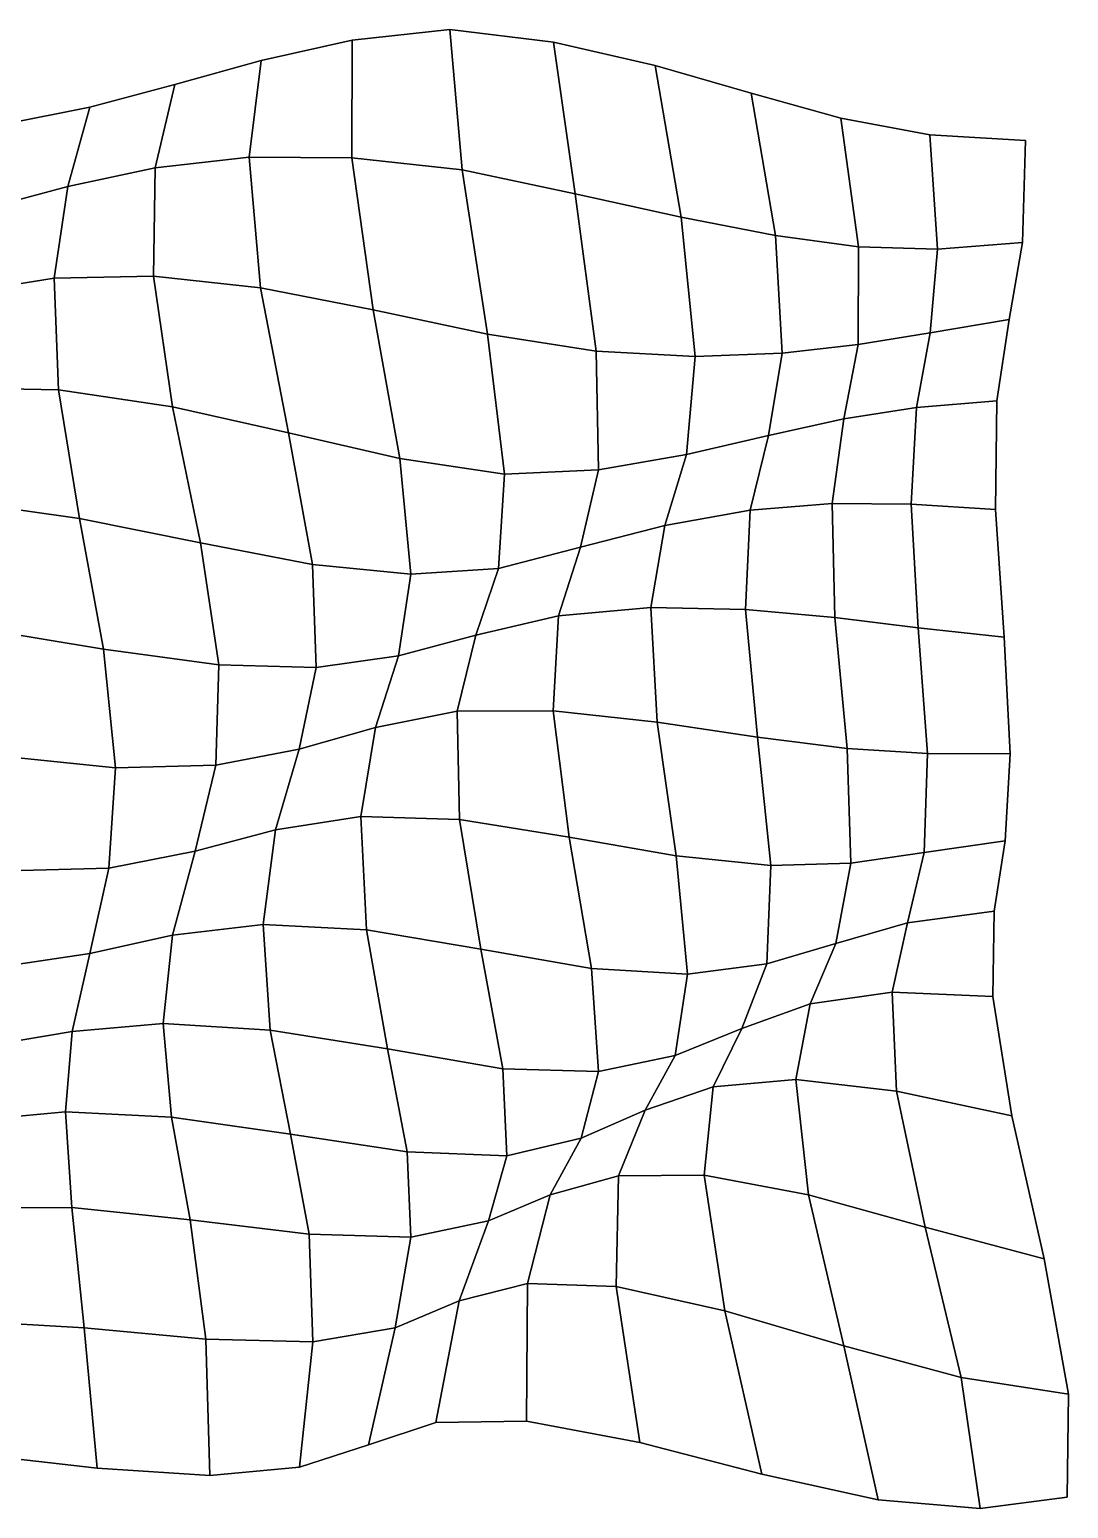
# Model space of a CAD drawing. Extents: x -160 to 228, y -138 to 136.
# Drawn here: x 36 to 227.9, y -137.7 to 135.6 of the extents above; entities that cross this region are included whole.
import ezdxf

# ---------------------------------------------------------------- set-up
doc = ezdxf.new("R2010")
doc.units = 0

msp = doc.modelspace()

# ---------------------------------------------------------------- linework, layer by layer
for points in [[(95.543091, 111.88176, -4.169554), (115.935776, 109.65097, -6.104783), (113.622925, 135.589432, -2.221663), (95.617699, 133.644623, -2.004182)], [(95.543091, 111.88176, -4.169554), (95.617699, 133.644623, -2.004182), (113.622925, 135.589432, -2.221663), (115.935776, 109.65097, -6.104783)], [(115.935776, 109.65097, -6.104783), (136.790009, 105.207916, -6.790522), (132.784027, 133.243713, -1.58805), (113.622925, 135.589432, -2.221663)], [(115.935776, 109.65097, -6.104783), (113.622925, 135.589432, -2.221663), (132.784027, 133.243713, -1.58805), (136.790009, 105.207916, -6.790522)], [(76.601311, 112.025383, -2.559703), (95.543091, 111.88176, -4.169554), (95.617699, 133.644623, -2.004182), (78.808174, 129.900772, -1.718552)], [(76.601311, 112.025383, -2.559703), (78.808174, 129.900772, -1.718552), (95.617699, 133.644623, -2.004182), (95.543091, 111.88176, -4.169554)], [(136.790009, 105.207916, -6.790522), (156.381729, 100.920021, -5.774775), (151.612534, 128.928909, 0.205599), (132.784027, 133.243713, -1.58805)], [(136.790009, 105.207916, -6.790522), (132.784027, 133.243713, -1.58805), (151.612534, 128.928909, 0.205599), (156.381729, 100.920021, -5.774775)], [(59.207623, 110.062317, -1.72398), (76.601311, 112.025383, -2.559703), (78.808174, 129.900772, -1.718552), (62.830765, 125.409233, -1.771339)], [(59.207623, 110.062317, -1.72398), (62.830765, 125.409233, -1.771339), (78.808174, 129.900772, -1.718552), (76.601311, 112.025383, -2.559703)], [(156.381729, 100.920021, -5.774775), (173.827698, 97.508919, -2.900339), (169.297852, 123.826622, 2.935736), (151.612534, 128.928909, 0.205599)], [(156.381729, 100.920021, -5.774775), (151.612534, 128.928909, 0.205599), (169.297852, 123.826622, 2.935736), (173.827698, 97.508919, -2.900339)], [(43.090939, 106.566193, -1.68737), (59.207623, 110.062317, -1.72398), (62.830765, 125.409233, -1.771339), (47.136131, 121.228241, -2.174686)], [(43.090939, 106.566193, -1.68737), (47.136131, 121.228241, -2.174686), (62.830765, 125.409233, -1.771339), (59.207623, 110.062317, -1.72398)], [(173.827698, 97.508919, -2.900339), (189.172516, 95.439148, 1.07975), (185.874863, 119.206985, 5.655992), (169.297852, 123.826622, 2.935736)], [(173.827698, 97.508919, -2.900339), (169.297852, 123.826622, 2.935736), (185.874863, 119.206985, 5.655992), (189.172516, 95.439148, 1.07975)], [(27.865374, 102.545837, -2.126087), (43.090939, 106.566193, -1.68737), (47.136131, 121.228241, -2.174686), (31.361658, 118.133972, -2.64333)], [(27.865374, 102.545837, -2.126087), (31.361658, 118.133972, -2.64333), (47.136131, 121.228241, -2.174686), (43.090939, 106.566193, -1.68737)], [(189.172516, 95.439148, 1.07975), (203.718826, 95.022736, 4.593448), (202.347443, 116.155113, 7.049451), (185.874863, 119.206985, 5.655992)], [(189.172516, 95.439148, 1.07975), (185.874863, 119.206985, 5.655992), (202.347443, 116.155113, 7.049451), (203.718826, 95.022736, 4.593448)], [(203.718826, 95.022736, 4.593448), (219.435303, 96.239594, 6.059694), (219.981888, 115.100204, 6.212882), (202.347443, 116.155113, 7.049451)], [(203.718826, 95.022736, 4.593448), (202.347443, 116.155113, 7.049451), (219.981888, 115.100204, 6.212882), (219.435303, 96.239594, 6.059694)], [(40.527363, 89.677376, -1.463424), (58.870773, 90.025215, -2.05397), (59.207623, 110.062317, -1.72398), (43.090939, 106.566193, -1.68737)], [(40.527363, 89.677376, -1.463424), (43.090939, 106.566193, -1.68737), (59.207623, 110.062317, -1.72398), (58.870773, 90.025215, -2.05397)], [(58.870773, 90.025215, -2.05397), (78.69651, 87.837776, -3.617323), (76.601311, 112.025383, -2.559703), (59.207623, 110.062317, -1.72398)], [(58.870773, 90.025215, -2.05397), (59.207623, 110.062317, -1.72398), (76.601311, 112.025383, -2.559703), (78.69651, 87.837776, -3.617323)], [(78.69651, 87.837776, -3.617323), (99.485741, 83.816078, -6.108894), (95.543091, 111.88176, -4.169554), (76.601311, 112.025383, -2.559703)], [(78.69651, 87.837776, -3.617323), (76.601311, 112.025383, -2.559703), (95.543091, 111.88176, -4.169554), (99.485741, 83.816078, -6.108894)], [(99.485741, 83.816078, -6.108894), (120.634377, 79.276024, -9.168508), (115.935776, 109.65097, -6.104783), (95.543091, 111.88176, -4.169554)], [(99.485741, 83.816078, -6.108894), (95.543091, 111.88176, -4.169554), (115.935776, 109.65097, -6.104783), (120.634377, 79.276024, -9.168508)], [(120.634377, 79.276024, -9.168508), (140.668869, 76.181229, -10.826793), (136.790009, 105.207916, -6.790522), (115.935776, 109.65097, -6.104783)], [(120.634377, 79.276024, -9.168508), (115.935776, 109.65097, -6.104783), (136.790009, 105.207916, -6.790522), (140.668869, 76.181229, -10.826793)], [(24.012678, 87.022522, -1.596036), (40.527363, 89.677376, -1.463424), (43.090939, 106.566193, -1.68737), (27.865374, 102.545837, -2.126087)], [(24.012678, 87.022522, -1.596036), (27.865374, 102.545837, -2.126087), (43.090939, 106.566193, -1.68737), (40.527363, 89.677376, -1.463424)], [(140.668869, 76.181229, -10.826793), (158.94989, 75.178108, -10.665737), (156.381729, 100.920021, -5.774775), (136.790009, 105.207916, -6.790522)], [(140.668869, 76.181229, -10.826793), (136.790009, 105.207916, -6.790522), (156.381729, 100.920021, -5.774775), (158.94989, 75.178108, -10.665737)], [(158.94989, 75.178108, -10.665737), (175.052567, 75.804909, -8.174607), (173.827698, 97.508919, -2.900339), (156.381729, 100.920021, -5.774775)], [(158.94989, 75.178108, -10.665737), (156.381729, 100.920021, -5.774775), (173.827698, 97.508919, -2.900339), (175.052567, 75.804909, -8.174607)], [(175.052567, 75.804909, -8.174607), (189.09906, 77.419243, -3.751105), (189.172516, 95.439148, 1.07975), (173.827698, 97.508919, -2.900339)], [(175.052567, 75.804909, -8.174607), (173.827698, 97.508919, -2.900339), (189.172516, 95.439148, 1.07975), (189.09906, 77.419243, -3.751105)], [(202.362183, 79.569138, 1.078598), (217.010025, 81.996948, 4.360045), (219.435303, 96.239594, 6.059694), (203.718826, 95.022736, 4.593448)], [(202.362183, 79.569138, 1.078598), (203.718826, 95.022736, 4.593448), (219.435303, 96.239594, 6.059694), (217.010025, 81.996948, 4.360045)], [(189.09906, 77.419243, -3.751105), (202.362183, 79.569138, 1.078598), (203.718826, 95.022736, 4.593448), (189.172516, 95.439148, 1.07975)], [(189.09906, 77.419243, -3.751105), (189.172516, 95.439148, 1.07975), (203.718826, 95.022736, 4.593448), (202.362183, 79.569138, 1.078598)], [(21.993641, 69.386986, -1.634391), (41.347931, 69.012413, -2.061077), (40.527363, 89.677376, -1.463424), (24.012678, 87.022522, -1.596036)], [(21.993641, 69.386986, -1.634391), (24.012678, 87.022522, -1.596036), (40.527363, 89.677376, -1.463424), (41.347931, 69.012413, -2.061077)], [(41.347931, 69.012413, -2.061077), (62.426006, 65.861504, -3.178798), (58.870773, 90.025215, -2.05397), (40.527363, 89.677376, -1.463424)], [(41.347931, 69.012413, -2.061077), (40.527363, 89.677376, -1.463424), (58.870773, 90.025215, -2.05397), (62.426006, 65.861504, -3.178798)], [(62.426006, 65.861504, -3.178798), (83.810532, 61.042225, -5.119034), (78.69651, 87.837776, -3.617323), (58.870773, 90.025215, -2.05397)], [(62.426006, 65.861504, -3.178798), (58.870773, 90.025215, -2.05397), (78.69651, 87.837776, -3.617323), (83.810532, 61.042225, -5.119034)], [(83.810532, 61.042225, -5.119034), (104.413414, 56.331295, -7.856903), (99.485741, 83.816078, -6.108894), (78.69651, 87.837776, -3.617323)], [(83.810532, 61.042225, -5.119034), (78.69651, 87.837776, -3.617323), (99.485741, 83.816078, -6.108894), (104.413414, 56.331295, -7.856903)], [(104.413414, 56.331295, -7.856903), (123.772369, 53.415161, -11.221069), (120.634377, 79.276024, -9.168508), (99.485741, 83.816078, -6.108894)], [(104.413414, 56.331295, -7.856903), (99.485741, 83.816078, -6.108894), (120.634377, 79.276024, -9.168508), (123.772369, 53.415161, -11.221069)], [(199.849152, 65.753807, -2.090204), (214.707855, 66.99836, 2.148767), (217.010025, 81.996948, 4.360045), (202.362183, 79.569138, 1.078598)], [(199.849152, 65.753807, -2.090204), (202.362183, 79.569138, 1.078598), (217.010025, 81.996948, 4.360045), (214.707855, 66.99836, 2.148767)], [(123.772369, 53.415161, -11.221069), (141.122101, 54.214417, -13.209494), (140.668869, 76.181229, -10.826793), (120.634377, 79.276024, -9.168508)], [(123.772369, 53.415161, -11.221069), (120.634377, 79.276024, -9.168508), (140.668869, 76.181229, -10.826793), (141.122101, 54.214417, -13.209494)], [(186.424774, 63.631409, -7.361591), (199.849152, 65.753807, -2.090204), (202.362183, 79.569138, 1.078598), (189.09906, 77.419243, -3.751105)], [(186.424774, 63.631409, -7.361591), (189.09906, 77.419243, -3.751105), (202.362183, 79.569138, 1.078598), (199.849152, 65.753807, -2.090204)], [(172.536819, 60.582417, -11.6348), (186.424774, 63.631409, -7.361591), (189.09906, 77.419243, -3.751105), (175.052567, 75.804909, -8.174607)], [(172.536819, 60.582417, -11.6348), (175.052567, 75.804909, -8.174607), (189.09906, 77.419243, -3.751105), (186.424774, 63.631409, -7.361591)], [(141.122101, 54.214417, -13.209494), (157.393982, 57.080414, -13.598223), (158.94989, 75.178108, -10.665737), (140.668869, 76.181229, -10.826793)], [(141.122101, 54.214417, -13.209494), (140.668869, 76.181229, -10.826793), (158.94989, 75.178108, -10.665737), (157.393982, 57.080414, -13.598223)], [(157.393982, 57.080414, -13.598223), (172.536819, 60.582417, -11.6348), (175.052567, 75.804909, -8.174607), (158.94989, 75.178108, -10.665737)], [(157.393982, 57.080414, -13.598223), (158.94989, 75.178108, -10.665737), (175.052567, 75.804909, -8.174607), (172.536819, 60.582417, -11.6348)], [(23.061314, 48.392559, -2.461353), (45.201828, 45.261208, -3.584539), (41.347931, 69.012413, -2.061077), (21.993641, 69.386986, -1.634391)], [(23.061314, 48.392559, -2.461353), (21.993641, 69.386986, -1.634391), (41.347931, 69.012413, -2.061077), (45.201828, 45.261208, -3.584539)], [(45.201828, 45.261208, -3.584539), (67.597382, 40.726212, -5.087999), (62.426006, 65.861504, -3.178798), (41.347931, 69.012413, -2.061077)], [(45.201828, 45.261208, -3.584539), (41.347931, 69.012413, -2.061077), (62.426006, 65.861504, -3.178798), (67.597382, 40.726212, -5.087999)], [(67.597382, 40.726212, -5.087999), (88.254974, 36.721657, -7.040127), (83.810532, 61.042225, -5.119034), (62.426006, 65.861504, -3.178798)], [(67.597382, 40.726212, -5.087999), (62.426006, 65.861504, -3.178798), (83.810532, 61.042225, -5.119034), (88.254974, 36.721657, -7.040127)], [(184.266251, 48.01181, -9.348164), (198.85759, 47.864552, -4.231645), (199.849152, 65.753807, -2.090204), (186.424774, 63.631409, -7.361591)], [(184.266251, 48.01181, -9.348164), (186.424774, 63.631409, -7.361591), (199.849152, 65.753807, -2.090204), (198.85759, 47.864552, -4.231645)], [(198.85759, 47.864552, -4.231645), (214.489319, 46.896545, 0.184598), (214.707855, 66.99836, 2.148767), (199.849152, 65.753807, -2.090204)], [(198.85759, 47.864552, -4.231645), (199.849152, 65.753807, -2.090204), (214.707855, 66.99836, 2.148767), (214.489319, 46.896545, 0.184598)], [(169.150223, 46.778656, -13.253482), (184.266251, 48.01181, -9.348164), (186.424774, 63.631409, -7.361591), (172.536819, 60.582417, -11.6348)], [(169.150223, 46.778656, -13.253482), (172.536819, 60.582417, -11.6348), (186.424774, 63.631409, -7.361591), (184.266251, 48.01181, -9.348164)], [(88.254974, 36.721657, -7.040127), (106.42543, 34.919544, -9.520444), (104.413414, 56.331295, -7.856903), (83.810532, 61.042225, -5.119034)], [(88.254974, 36.721657, -7.040127), (83.810532, 61.042225, -5.119034), (104.413414, 56.331295, -7.856903), (106.42543, 34.919544, -9.520444)], [(153.383484, 43.922794, -14.871759), (169.150223, 46.778656, -13.253482), (172.536819, 60.582417, -11.6348), (157.393982, 57.080414, -13.598223)], [(153.383484, 43.922794, -14.871759), (157.393982, 57.080414, -13.598223), (172.536819, 60.582417, -11.6348), (169.150223, 46.778656, -13.253482)], [(106.42543, 34.919544, -9.520444), (122.657242, 35.998505, -12.58959), (123.772369, 53.415161, -11.221069), (104.413414, 56.331295, -7.856903)], [(106.42543, 34.919544, -9.520444), (104.413414, 56.331295, -7.856903), (123.772369, 53.415161, -11.221069), (122.657242, 35.998505, -12.58959)], [(137.766388, 39.906853, -14.363325), (153.383484, 43.922794, -14.871759), (157.393982, 57.080414, -13.598223), (141.122101, 54.214417, -13.209494)], [(137.766388, 39.906853, -14.363325), (141.122101, 54.214417, -13.209494), (157.393982, 57.080414, -13.598223), (153.383484, 43.922794, -14.871759)], [(122.657242, 35.998505, -12.58959), (137.766388, 39.906853, -14.363325), (141.122101, 54.214417, -13.209494), (123.772369, 53.415161, -11.221069)], [(122.657242, 35.998505, -12.58959), (123.772369, 53.415161, -11.221069), (141.122101, 54.214417, -13.209494), (137.766388, 39.906853, -14.363325)], [(26.541334, 24.905256, -3.804617), (49.65176, 21.07604, -5.696757), (45.201828, 45.261208, -3.584539), (23.061314, 48.392559, -2.461353)], [(26.541334, 24.905256, -3.804617), (23.061314, 48.392559, -2.461353), (45.201828, 45.261208, -3.584539), (49.65176, 21.07604, -5.696757)], [(150.765549, 28.783113, -15.295254), (168.284592, 28.44479, -13.606503), (169.150223, 46.778656, -13.253482), (153.383484, 43.922794, -14.871759)], [(150.765549, 28.783113, -15.295254), (153.383484, 43.922794, -14.871759), (169.150223, 46.778656, -13.253482), (168.284592, 28.44479, -13.606503)], [(168.284592, 28.44479, -13.606503), (184.795929, 26.923965, -9.874087), (184.266251, 48.01181, -9.348164), (169.150223, 46.778656, -13.253482)], [(168.284592, 28.44479, -13.606503), (169.150223, 46.778656, -13.253482), (184.266251, 48.01181, -9.348164), (184.795929, 26.923965, -9.874087)], [(184.795929, 26.923965, -9.874087), (200.181366, 25.011898, -5.131555), (198.85759, 47.864552, -4.231645), (184.266251, 48.01181, -9.348164)], [(184.795929, 26.923965, -9.874087), (184.266251, 48.01181, -9.348164), (198.85759, 47.864552, -4.231645), (200.181366, 25.011898, -5.131555)], [(200.181366, 25.011898, -5.131555), (216.057999, 23.289768, -1.073873), (214.489319, 46.896545, 0.184598), (198.85759, 47.864552, -4.231645)], [(200.181366, 25.011898, -5.131555), (198.85759, 47.864552, -4.231645), (214.489319, 46.896545, 0.184598), (216.057999, 23.289768, -1.073873)], [(49.65176, 21.07604, -5.696757), (70.956833, 18.18099, -7.504107), (67.597382, 40.726212, -5.087999), (45.201828, 45.261208, -3.584539)], [(49.65176, 21.07604, -5.696757), (45.201828, 45.261208, -3.584539), (67.597382, 40.726212, -5.087999), (70.956833, 18.18099, -7.504107)], [(133.715195, 27.220699, -15.115203), (150.765549, 28.783113, -15.295254), (153.383484, 43.922794, -14.871759), (137.766388, 39.906853, -14.363325)], [(133.715195, 27.220699, -15.115203), (137.766388, 39.906853, -14.363325), (153.383484, 43.922794, -14.871759), (150.765549, 28.783113, -15.295254)], [(70.956833, 18.18099, -7.504107), (88.966339, 17.683638, -9.305833), (88.254974, 36.721657, -7.040127), (67.597382, 40.726212, -5.087999)], [(70.956833, 18.18099, -7.504107), (67.597382, 40.726212, -5.087999), (88.254974, 36.721657, -7.040127), (88.966339, 17.683638, -9.305833)], [(118.434204, 23.694448, -13.900482), (133.715195, 27.220699, -15.115203), (137.766388, 39.906853, -14.363325), (122.657242, 35.998505, -12.58959)], [(118.434204, 23.694448, -13.900482), (122.657242, 35.998505, -12.58959), (137.766388, 39.906853, -14.363325), (133.715195, 27.220699, -15.115203)], [(88.966339, 17.683638, -9.305833), (104.181847, 19.858425, -11.349981), (106.42543, 34.919544, -9.520444), (88.254974, 36.721657, -7.040127)], [(88.966339, 17.683638, -9.305833), (88.254974, 36.721657, -7.040127), (106.42543, 34.919544, -9.520444), (104.181847, 19.858425, -11.349981)], [(104.181847, 19.858425, -11.349981), (118.434204, 23.694448, -13.900482), (122.657242, 35.998505, -12.58959), (106.42543, 34.919544, -9.520444)], [(104.181847, 19.858425, -11.349981), (106.42543, 34.919544, -9.520444), (122.657242, 35.998505, -12.58959), (118.434204, 23.694448, -13.900482)], [(132.73024, 9.679893, -16.016266), (151.934753, 7.574376, -15.422194), (150.765549, 28.783113, -15.295254), (133.715195, 27.220699, -15.115203)], [(132.73024, 9.679893, -16.016266), (133.715195, 27.220699, -15.115203), (150.765549, 28.783113, -15.295254), (151.934753, 7.574376, -15.422194)], [(151.934753, 7.574376, -15.422194), (170.514328, 4.820189, -13.208057), (168.284592, 28.44479, -13.606503), (150.765549, 28.783113, -15.295254)], [(151.934753, 7.574376, -15.422194), (150.765549, 28.783113, -15.295254), (168.284592, 28.44479, -13.606503), (170.514328, 4.820189, -13.208057)], [(170.514328, 4.820189, -13.208057), (187.025513, 2.723265, -9.395049), (184.795929, 26.923965, -9.874087), (168.284592, 28.44479, -13.606503)], [(170.514328, 4.820189, -13.208057), (168.284592, 28.44479, -13.606503), (184.795929, 26.923965, -9.874087), (187.025513, 2.723265, -9.395049)], [(30.259186, 1.341523, -4.990204), (51.85997, -0.837517, -7.728724), (49.65176, 21.07604, -5.696757), (26.541334, 24.905256, -3.804617)], [(30.259186, 1.341523, -4.990204), (26.541334, 24.905256, -3.804617), (49.65176, 21.07604, -5.696757), (51.85997, -0.837517, -7.728724)], [(115.002182, 9.610431, -15.610412), (132.73024, 9.679893, -16.016266), (133.715195, 27.220699, -15.115203), (118.434204, 23.694448, -13.900482)], [(115.002182, 9.610431, -15.610412), (118.434204, 23.694448, -13.900482), (133.715195, 27.220699, -15.115203), (132.73024, 9.679893, -16.016266)], [(187.025513, 2.723265, -9.395049), (201.878143, 1.779601, -5.019654), (200.181366, 25.011898, -5.131555), (184.795929, 26.923965, -9.874087)], [(187.025513, 2.723265, -9.395049), (184.795929, 26.923965, -9.874087), (200.181366, 25.011898, -5.131555), (201.878143, 1.779601, -5.019654)], [(201.878143, 1.779601, -5.019654), (217.190674, 1.735757, -1.558076), (216.057999, 23.289768, -1.073873), (200.181366, 25.011898, -5.131555)], [(201.878143, 1.779601, -5.019654), (200.181366, 25.011898, -5.131555), (216.057999, 23.289768, -1.073873), (217.190674, 1.735757, -1.558076)], [(99.887939, 6.615485, -13.546662), (115.002182, 9.610431, -15.610412), (118.434204, 23.694448, -13.900482), (104.181847, 19.858425, -11.349981)], [(99.887939, 6.615485, -13.546662), (104.181847, 19.858425, -11.349981), (118.434204, 23.694448, -13.900482), (115.002182, 9.610431, -15.610412)], [(51.85997, -0.837517, -7.728724), (70.400627, -0.372914, -9.967467), (70.956833, 18.18099, -7.504107), (49.65176, 21.07604, -5.696757)], [(51.85997, -0.837517, -7.728724), (49.65176, 21.07604, -5.696757), (70.956833, 18.18099, -7.504107), (70.400627, -0.372914, -9.967467)], [(85.801468, 2.615598, -11.773798), (99.887939, 6.615485, -13.546662), (104.181847, 19.858425, -11.349981), (88.966339, 17.683638, -9.305833)], [(85.801468, 2.615598, -11.773798), (88.966339, 17.683638, -9.305833), (104.181847, 19.858425, -11.349981), (99.887939, 6.615485, -13.546662)], [(70.400627, -0.372914, -9.967467), (85.801468, 2.615598, -11.773798), (88.966339, 17.683638, -9.305833), (70.956833, 18.18099, -7.504107)], [(70.400627, -0.372914, -9.967467), (70.956833, 18.18099, -7.504107), (88.966339, 17.683638, -9.305833), (85.801468, 2.615598, -11.773798)], [(97.206078, -9.842322, -15.546052), (115.427055, -10.37521, -17.146582), (115.002182, 9.610431, -15.610412), (99.887939, 6.615485, -13.546662)], [(97.206078, -9.842322, -15.546052), (99.887939, 6.615485, -13.546662), (115.002182, 9.610431, -15.610412), (115.427055, -10.37521, -17.146582)], [(115.427055, -10.37521, -17.146582), (135.683044, -13.653867, -16.518311), (132.73024, 9.679893, -16.016266), (115.002182, 9.610431, -15.610412)], [(115.427055, -10.37521, -17.146582), (115.002182, 9.610431, -15.610412), (132.73024, 9.679893, -16.016266), (135.683044, -13.653867, -16.518311)], [(135.683044, -13.653867, -16.518311), (155.484161, -17.107132, -14.809071), (151.934753, 7.574376, -15.422194), (132.73024, 9.679893, -16.016266)], [(135.683044, -13.653867, -16.518311), (132.73024, 9.679893, -16.016266), (151.934753, 7.574376, -15.422194), (155.484161, -17.107132, -14.809071)], [(81.423065, -12.306951, -13.788589), (97.206078, -9.842322, -15.546052), (99.887939, 6.615485, -13.546662), (85.801468, 2.615598, -11.773798)], [(81.423065, -12.306951, -13.788589), (85.801468, 2.615598, -11.773798), (99.887939, 6.615485, -13.546662), (97.206078, -9.842322, -15.546052)], [(155.484161, -17.107132, -14.809071), (172.961777, -18.898024, -11.81215), (170.514328, 4.820189, -13.208057), (151.934753, 7.574376, -15.422194)], [(155.484161, -17.107132, -14.809071), (151.934753, 7.574376, -15.422194), (170.514328, 4.820189, -13.208057), (172.961777, -18.898024, -11.81215)], [(172.961777, -18.898024, -11.81215), (187.734756, -18.459263, -7.890239), (187.025513, 2.723265, -9.395049), (170.514328, 4.820189, -13.208057)], [(172.961777, -18.898024, -11.81215), (170.514328, 4.820189, -13.208057), (187.025513, 2.723265, -9.395049), (187.734756, -18.459263, -7.890239)], [(32.126888, -19.854939, -5.088843), (50.621078, -19.394039, -8.713724), (51.85997, -0.837517, -7.728724), (30.259186, 1.341523, -4.990204)], [(32.126888, -19.854939, -5.088843), (30.259186, 1.341523, -4.990204), (51.85997, -0.837517, -7.728724), (50.621078, -19.394039, -8.713724)], [(66.614517, -16.271799, -11.625291), (81.423065, -12.306951, -13.788589), (85.801468, 2.615598, -11.773798), (70.400627, -0.372914, -9.967467)], [(66.614517, -16.271799, -11.625291), (70.400627, -0.372914, -9.967467), (85.801468, 2.615598, -11.773798), (81.423065, -12.306951, -13.788589)], [(187.734756, -18.459263, -7.890239), (201.306839, -16.510487, -4.08437), (201.878143, 1.779601, -5.019654), (187.025513, 2.723265, -9.395049)], [(187.734756, -18.459263, -7.890239), (187.025513, 2.723265, -9.395049), (201.878143, 1.779601, -5.019654), (201.306839, -16.510487, -4.08437)], [(201.306839, -16.510487, -4.08437), (216.235092, -14.337099, -1.480625), (217.190674, 1.735757, -1.558076), (201.878143, 1.779601, -5.019654)], [(201.306839, -16.510487, -4.08437), (201.878143, 1.779601, -5.019654), (217.190674, 1.735757, -1.558076), (216.235092, -14.337099, -1.480625)], [(50.621078, -19.394039, -8.713724), (66.614517, -16.271799, -11.625291), (70.400627, -0.372914, -9.967467), (51.85997, -0.837517, -7.728724)], [(50.621078, -19.394039, -8.713724), (51.85997, -0.837517, -7.728724), (70.400627, -0.372914, -9.967467), (66.614517, -16.271799, -11.625291)], [(79.131935, -29.799196, -13.985144), (98.277267, -30.755562, -15.904735), (97.206078, -9.842322, -15.546052), (81.423065, -12.306951, -13.788589)], [(79.131935, -29.799196, -13.985144), (81.423065, -12.306951, -13.788589), (97.206078, -9.842322, -15.546052), (98.277267, -30.755562, -15.904735)], [(98.277267, -30.755562, -15.904735), (119.363853, -34.380905, -17.031954), (115.427055, -10.37521, -17.146582), (97.206078, -9.842322, -15.546052)], [(98.277267, -30.755562, -15.904735), (97.206078, -9.842322, -15.546052), (115.427055, -10.37521, -17.146582), (119.363853, -34.380905, -17.031954)], [(119.363853, -34.380905, -17.031954), (139.802811, -37.908298, -15.423735), (135.683044, -13.653867, -16.518311), (115.427055, -10.37521, -17.146582)], [(119.363853, -34.380905, -17.031954), (115.427055, -10.37521, -17.146582), (135.683044, -13.653867, -16.518311), (139.802811, -37.908298, -15.423735)], [(62.434406, -31.790438, -11.215217), (79.131935, -29.799196, -13.985144), (81.423065, -12.306951, -13.788589), (66.614517, -16.271799, -11.625291)], [(62.434406, -31.790438, -11.215217), (66.614517, -16.271799, -11.625291), (81.423065, -12.306951, -13.788589), (79.131935, -29.799196, -13.985144)], [(139.802811, -37.908298, -15.423735), (157.540588, -38.997932, -12.718092), (155.484161, -17.107132, -14.809071), (135.683044, -13.653867, -16.518311)], [(139.802811, -37.908298, -15.423735), (135.683044, -13.653867, -16.518311), (155.484161, -17.107132, -14.809071), (157.540588, -38.997932, -12.718092)], [(47.131584, -35.162483, -7.549883), (62.434406, -31.790438, -11.215217), (66.614517, -16.271799, -11.625291), (50.621078, -19.394039, -8.713724)], [(47.131584, -35.162483, -7.549883), (50.621078, -19.394039, -8.713724), (66.614517, -16.271799, -11.625291), (62.434406, -31.790438, -11.215217)], [(198.200699, -29.510111, -2.770092), (214.187103, -27.322367, -1.260895), (216.235092, -14.337099, -1.480625), (201.306839, -16.510487, -4.08437)], [(198.200699, -29.510111, -2.770092), (201.306839, -16.510487, -4.08437), (216.235092, -14.337099, -1.480625), (214.187103, -27.322367, -1.260895)], [(157.540588, -38.997932, -12.718092), (172.185867, -37.100365, -9.2243), (172.961777, -18.898024, -11.81215), (155.484161, -17.107132, -14.809071)], [(157.540588, -38.997932, -12.718092), (155.484161, -17.107132, -14.809071), (172.961777, -18.898024, -11.81215), (172.185867, -37.100365, -9.2243)], [(172.185867, -37.100365, -9.2243), (184.956085, -33.297909, -5.608764), (187.734756, -18.459263, -7.890239), (172.961777, -18.898024, -11.81215)], [(172.185867, -37.100365, -9.2243), (172.961777, -18.898024, -11.81215), (187.734756, -18.459263, -7.890239), (184.956085, -33.297909, -5.608764)], [(184.956085, -33.297909, -5.608764), (198.200699, -29.510111, -2.770092), (201.306839, -16.510487, -4.08437), (187.734756, -18.459263, -7.890239)], [(184.956085, -33.297909, -5.608764), (187.734756, -18.459263, -7.890239), (201.306839, -16.510487, -4.08437), (198.200699, -29.510111, -2.770092)], [(31.4823, -37.472775, -3.298237), (47.131584, -35.162483, -7.549883), (50.621078, -19.394039, -8.713724), (32.126888, -19.854939, -5.088843)], [(31.4823, -37.472775, -3.298237), (32.126888, -19.854939, -5.088843), (50.621078, -19.394039, -8.713724), (47.131584, -35.162483, -7.549883)], [(195.353241, -42.291473, -1.78534), (213.968399, -43.085331, -1.364421), (214.187103, -27.322367, -1.260895), (198.200699, -29.510111, -2.770092)], [(195.353241, -42.291473, -1.78534), (198.200699, -29.510111, -2.770092), (214.187103, -27.322367, -1.260895), (213.968399, -43.085331, -1.364421)], [(60.685753, -48.124748, -7.821148), (80.456833, -49.310623, -11.06624), (79.131935, -29.799196, -13.985144), (62.434406, -31.790438, -11.215217)], [(60.685753, -48.124748, -7.821148), (62.434406, -31.790438, -11.215217), (79.131935, -29.799196, -13.985144), (80.456833, -49.310623, -11.06624)], [(80.456833, -49.310623, -11.06624), (102.144447, -52.793861, -13.147561), (98.277267, -30.755562, -15.904735), (79.131935, -29.799196, -13.985144)], [(80.456833, -49.310623, -11.06624), (79.131935, -29.799196, -13.985144), (98.277267, -30.755562, -15.904735), (102.144447, -52.793861, -13.147561)], [(180.225723, -44.485538, -3.266086), (195.353241, -42.291473, -1.78534), (198.200699, -29.510111, -2.770092), (184.956085, -33.297909, -5.608764)], [(180.225723, -44.485538, -3.266086), (184.956085, -33.297909, -5.608764), (198.200699, -29.510111, -2.770092), (195.353241, -42.291473, -1.78534)], [(43.842468, -49.551193, -3.771479), (60.685753, -48.124748, -7.821148), (62.434406, -31.790438, -11.215217), (47.131584, -35.162483, -7.549883)], [(43.842468, -49.551193, -3.771479), (47.131584, -35.162483, -7.549883), (62.434406, -31.790438, -11.215217), (60.685753, -48.124748, -7.821148)], [(102.144447, -52.793861, -13.147561), (123.433495, -56.489475, -13.889511), (119.363853, -34.380905, -17.031954), (98.277267, -30.755562, -15.904735)], [(102.144447, -52.793861, -13.147561), (98.277267, -30.755562, -15.904735), (119.363853, -34.380905, -17.031954), (123.433495, -56.489475, -13.889511)], [(29.190344, -52.058971, 0.379768), (43.842468, -49.551193, -3.771479), (47.131584, -35.162483, -7.549883), (31.4823, -37.472775, -3.298237)], [(29.190344, -52.058971, 0.379768), (31.4823, -37.472775, -3.298237), (47.131584, -35.162483, -7.549883), (43.842468, -49.551193, -3.771479)], [(123.433495, -56.489475, -13.889511), (141.101135, -56.971455, -11.885607), (139.802811, -37.908298, -15.423735), (119.363853, -34.380905, -17.031954)], [(123.433495, -56.489475, -13.889511), (119.363853, -34.380905, -17.031954), (139.802811, -37.908298, -15.423735), (141.101135, -56.971455, -11.885607)], [(167.58345, -49.045269, -5.839082), (180.225723, -44.485538, -3.266086), (184.956085, -33.297909, -5.608764), (172.185867, -37.100365, -9.2243)], [(167.58345, -49.045269, -5.839082), (172.185867, -37.100365, -9.2243), (184.956085, -33.297909, -5.608764), (180.225723, -44.485538, -3.266086)], [(141.101135, -56.971455, -11.885607), (155.302612, -53.994549, -8.96238), (157.540588, -38.997932, -12.718092), (139.802811, -37.908298, -15.423735)], [(141.101135, -56.971455, -11.885607), (139.802811, -37.908298, -15.423735), (157.540588, -38.997932, -12.718092), (155.302612, -53.994549, -8.96238)], [(155.302612, -53.994549, -8.96238), (167.58345, -49.045269, -5.839082), (172.185867, -37.100365, -9.2243), (157.540588, -38.997932, -12.718092)], [(155.302612, -53.994549, -8.96238), (157.540588, -38.997932, -12.718092), (172.185867, -37.100365, -9.2243), (167.58345, -49.045269, -5.839082)], [(177.547394, -58.416122, -1.770286), (196.186646, -60.586178, -1.620739), (195.353241, -42.291473, -1.78534), (180.225723, -44.485538, -3.266086)], [(177.547394, -58.416122, -1.770286), (180.225723, -44.485538, -3.266086), (195.353241, -42.291473, -1.78534), (196.186646, -60.586178, -1.620739)], [(196.186646, -60.586178, -1.620739), (217.494797, -65.184456, -1.846872), (213.968399, -43.085331, -1.364421), (195.353241, -42.291473, -1.78534)], [(196.186646, -60.586178, -1.620739), (195.353241, -42.291473, -1.78534), (213.968399, -43.085331, -1.364421), (217.494797, -65.184456, -1.846872)], [(162.289368, -59.779243, -2.764452), (177.547394, -58.416122, -1.770286), (180.225723, -44.485538, -3.266086), (167.58345, -49.045269, -5.839082)], [(162.289368, -59.779243, -2.764452), (167.58345, -49.045269, -5.839082), (180.225723, -44.485538, -3.266086), (177.547394, -58.416122, -1.770286)], [(42.655762, -64.42247, 1.570365), (62.240433, -65.420227, -2.0554), (60.685753, -48.124748, -7.821148), (43.842468, -49.551193, -3.771479)], [(42.655762, -64.42247, 1.570365), (43.842468, -49.551193, -3.771479), (60.685753, -48.124748, -7.821148), (62.240433, -65.420227, -2.0554)], [(62.240433, -65.420227, -2.0554), (84.222755, -68.578445, -5.259185), (80.456833, -49.310623, -11.06624), (60.685753, -48.124748, -7.821148)], [(62.240433, -65.420227, -2.0554), (60.685753, -48.124748, -7.821148), (80.456833, -49.310623, -11.06624), (84.222755, -68.578445, -5.259185)], [(149.717346, -64.106194, -4.536012), (162.289368, -59.779243, -2.764452), (167.58345, -49.045269, -5.839082), (155.302612, -53.994549, -8.96238)], [(149.717346, -64.106194, -4.536012), (155.302612, -53.994549, -8.96238), (167.58345, -49.045269, -5.839082), (162.289368, -59.779243, -2.764452)], [(26.701757, -65.884247, 4.622257), (42.655762, -64.42247, 1.570365), (43.842468, -49.551193, -3.771479), (29.190344, -52.058971, 0.379768)], [(26.701757, -65.884247, 4.622257), (29.190344, -52.058971, 0.379768), (43.842468, -49.551193, -3.771479), (42.655762, -64.42247, 1.570365)], [(84.222755, -68.578445, -5.259185), (105.774323, -71.817955, -7.339109), (102.144447, -52.793861, -13.147561), (80.456833, -49.310623, -11.06624)], [(84.222755, -68.578445, -5.259185), (80.456833, -49.310623, -11.06624), (102.144447, -52.793861, -13.147561), (105.774323, -71.817955, -7.339109)], [(105.774323, -71.817955, -7.339109), (124.173714, -72.528931, -7.965685), (123.433495, -56.489475, -13.889511), (102.144447, -52.793861, -13.147561)], [(105.774323, -71.817955, -7.339109), (102.144447, -52.793861, -13.147561), (123.433495, -56.489475, -13.889511), (124.173714, -72.528931, -7.965685)], [(137.892776, -69.266739, -6.541999), (149.717346, -64.106194, -4.536012), (155.302612, -53.994549, -8.96238), (141.101135, -56.971455, -11.885607)], [(137.892776, -69.266739, -6.541999), (141.101135, -56.971455, -11.885607), (155.302612, -53.994549, -8.96238), (149.717346, -64.106194, -4.536012)], [(124.173714, -72.528931, -7.965685), (137.892776, -69.266739, -6.541999), (141.101135, -56.971455, -11.885607), (123.433495, -56.489475, -13.889511)], [(124.173714, -72.528931, -7.965685), (123.433495, -56.489475, -13.889511), (141.101135, -56.971455, -11.885607), (137.892776, -69.266739, -6.541999)], [(144.825424, -76.25058, -1.129688), (160.645111, -76.142731, -1.085847), (162.289368, -59.779243, -2.764452), (149.717346, -64.106194, -4.536012)], [(144.825424, -76.25058, -1.129688), (149.717346, -64.106194, -4.536012), (162.289368, -59.779243, -2.764452), (160.645111, -76.142731, -1.085847)], [(160.645111, -76.142731, -1.085847), (179.901154, -79.781548, -1.485838), (177.547394, -58.416122, -1.770286), (162.289368, -59.779243, -2.764452)], [(160.645111, -76.142731, -1.085847), (162.289368, -59.779243, -2.764452), (177.547394, -58.416122, -1.770286), (179.901154, -79.781548, -1.485838)], [(179.901154, -79.781548, -1.485838), (201.448471, -85.715759, -2.02119), (196.186646, -60.586178, -1.620739), (177.547394, -58.416122, -1.770286)], [(179.901154, -79.781548, -1.485838), (177.547394, -58.416122, -1.770286), (196.186646, -60.586178, -1.620739), (201.448471, -85.715759, -2.02119)], [(201.448471, -85.715759, -2.02119), (223.43808, -91.58947, -2.128997), (217.494797, -65.184456, -1.846872), (196.186646, -60.586178, -1.620739)], [(201.448471, -85.715759, -2.02119), (196.186646, -60.586178, -1.620739), (217.494797, -65.184456, -1.846872), (223.43808, -91.58947, -2.128997)], [(25.098375, -82.159576, 7.195166), (43.781693, -82.086876, 5.997457), (42.655762, -64.42247, 1.570365), (26.701757, -65.884247, 4.622257)], [(25.098375, -82.159576, 7.195166), (26.701757, -65.884247, 4.622257), (42.655762, -64.42247, 1.570365), (43.781693, -82.086876, 5.997457)], [(43.781693, -82.086876, 5.997457), (65.664177, -84.354813, 3.636555), (62.240433, -65.420227, -2.0554), (42.655762, -64.42247, 1.570365)], [(43.781693, -82.086876, 5.997457), (42.655762, -64.42247, 1.570365), (62.240433, -65.420227, -2.0554), (65.664177, -84.354813, 3.636555)], [(65.664177, -84.354813, 3.636555), (87.641373, -87.052406, 1.122993), (84.222755, -68.578445, -5.259185), (62.240433, -65.420227, -2.0554)], [(65.664177, -84.354813, 3.636555), (62.240433, -65.420227, -2.0554), (84.222755, -68.578445, -5.259185), (87.641373, -87.052406, 1.122993)], [(132.208054, -79.768738, -1.467839), (144.825424, -76.25058, -1.129688), (149.717346, -64.106194, -4.536012), (137.892776, -69.266739, -6.541999)], [(132.208054, -79.768738, -1.467839), (137.892776, -69.266739, -6.541999), (149.717346, -64.106194, -4.536012), (144.825424, -76.25058, -1.129688)], [(87.641373, -87.052406, 1.122993), (106.445625, -87.59391, -0.725317), (105.774323, -71.817955, -7.339109), (84.222755, -68.578445, -5.259185)], [(87.641373, -87.052406, 1.122993), (84.222755, -68.578445, -5.259185), (105.774323, -71.817955, -7.339109), (106.445625, -87.59391, -0.725317)], [(120.768585, -84.540298, -1.548078), (132.208054, -79.768738, -1.467839), (137.892776, -69.266739, -6.541999), (124.173714, -72.528931, -7.965685)], [(120.768585, -84.540298, -1.548078), (124.173714, -72.528931, -7.965685), (137.892776, -69.266739, -6.541999), (132.208054, -79.768738, -1.467839)], [(106.445625, -87.59391, -0.725317), (120.768585, -84.540298, -1.548078), (124.173714, -72.528931, -7.965685), (105.774323, -71.817955, -7.339109)], [(106.445625, -87.59391, -0.725317), (105.774323, -71.817955, -7.339109), (124.173714, -72.528931, -7.965685), (120.768585, -84.540298, -1.548078)], [(127.979065, -96.116463, 1.382249), (144.374756, -96.714714, 0.268716), (144.825424, -76.25058, -1.129688), (132.208054, -79.768738, -1.467839)], [(127.979065, -96.116463, 1.382249), (132.208054, -79.768738, -1.467839), (144.825424, -76.25058, -1.129688), (144.374756, -96.714714, 0.268716)], [(144.374756, -96.714714, 0.268716), (164.454086, -101.199387, -0.832342), (160.645111, -76.142731, -1.085847), (144.825424, -76.25058, -1.129688)], [(144.374756, -96.714714, 0.268716), (144.825424, -76.25058, -1.129688), (160.645111, -76.142731, -1.085847), (164.454086, -101.199387, -0.832342)], [(164.454086, -101.199387, -0.832342), (186.426895, -107.693771, -1.719165), (179.901154, -79.781548, -1.485838), (160.645111, -76.142731, -1.085847)], [(164.454086, -101.199387, -0.832342), (160.645111, -76.142731, -1.085847), (179.901154, -79.781548, -1.485838), (186.426895, -107.693771, -1.719165)], [(115.356087, -99.351624, 2.600317), (127.979065, -96.116463, 1.382249), (132.208054, -79.768738, -1.467839), (120.768585, -84.540298, -1.548078)], [(115.356087, -99.351624, 2.600317), (120.768585, -84.540298, -1.548078), (132.208054, -79.768738, -1.467839), (127.979065, -96.116463, 1.382249)], [(186.426895, -107.693771, -1.719165), (208.124542, -113.532852, -1.998361), (201.448471, -85.715759, -2.02119), (179.901154, -79.781548, -1.485838)], [(186.426895, -107.693771, -1.719165), (179.901154, -79.781548, -1.485838), (201.448471, -85.715759, -2.02119), (208.124542, -113.532852, -1.998361)], [(24.878363, -103.109909, 6.411), (46.112244, -104.341141, 7.095937), (43.781693, -82.086876, 5.997457), (25.098375, -82.159576, 7.195166)], [(24.878363, -103.109909, 6.411), (25.098375, -82.159576, 7.195166), (43.781693, -82.086876, 5.997457), (46.112244, -104.341141, 7.095937)], [(46.112244, -104.341141, 7.095937), (68.541939, -106.437431, 6.3967), (65.664177, -84.354813, 3.636555), (43.781693, -82.086876, 5.997457)], [(46.112244, -104.341141, 7.095937), (43.781693, -82.086876, 5.997457), (65.664177, -84.354813, 3.636555), (68.541939, -106.437431, 6.3967)], [(68.541939, -106.437431, 6.3967), (88.340492, -106.957771, 5.035457), (87.641373, -87.052406, 1.122993), (65.664177, -84.354813, 3.636555)], [(68.541939, -106.437431, 6.3967), (65.664177, -84.354813, 3.636555), (87.641373, -87.052406, 1.122993), (88.340492, -106.957771, 5.035457)], [(103.540573, -104.351547, 3.673885), (115.356087, -99.351624, 2.600317), (120.768585, -84.540298, -1.548078), (106.445625, -87.59391, -0.725317)], [(103.540573, -104.351547, 3.673885), (106.445625, -87.59391, -0.725317), (120.768585, -84.540298, -1.548078), (115.356087, -99.351624, 2.600317)], [(88.340492, -106.957771, 5.035457), (103.540573, -104.351547, 3.673885), (106.445625, -87.59391, -0.725317), (87.641373, -87.052406, 1.122993)], [(88.340492, -106.957771, 5.035457), (87.641373, -87.052406, 1.122993), (106.445625, -87.59391, -0.725317), (103.540573, -104.351547, 3.673885)], [(208.124542, -113.532852, -1.998361), (227.930832, -116.60067, -1.387816), (223.43808, -91.58947, -2.128997), (201.448471, -85.715759, -2.02119)], [(208.124542, -113.532852, -1.998361), (201.448471, -85.715759, -2.02119), (223.43808, -91.58947, -2.128997), (227.930832, -116.60067, -1.387816)], [(111.077026, -121.854385, 3.491168), (127.81752, -121.617783, 1.838744), (127.979065, -96.116463, 1.382249), (115.356087, -99.351624, 2.600317)], [(111.077026, -121.854385, 3.491168), (115.356087, -99.351624, 2.600317), (127.979065, -96.116463, 1.382249), (127.81752, -121.617783, 1.838744)], [(127.81752, -121.617783, 1.838744), (148.725418, -125.524292, 0.307843), (144.374756, -96.714714, 0.268716), (127.979065, -96.116463, 1.382249)], [(127.81752, -121.617783, 1.838744), (127.979065, -96.116463, 1.382249), (144.374756, -96.714714, 0.268716), (148.725418, -125.524292, 0.307843)], [(148.725418, -125.524292, 0.307843), (171.314499, -131.372391, -0.806408), (164.454086, -101.199387, -0.832342), (144.374756, -96.714714, 0.268716)], [(148.725418, -125.524292, 0.307843), (144.374756, -96.714714, 0.268716), (164.454086, -101.199387, -0.832342), (171.314499, -131.372391, -0.806408)], [(98.61087, -125.957199, 4.451279), (111.077026, -121.854385, 3.491168), (115.356087, -99.351624, 2.600317), (103.540573, -104.351547, 3.673885)], [(98.61087, -125.957199, 4.451279), (103.540573, -104.351547, 3.673885), (115.356087, -99.351624, 2.600317), (111.077026, -121.854385, 3.491168)], [(26.315022, -127.722145, 2.561099), (48.497322, -130.261887, 4.407945), (46.112244, -104.341141, 7.095937), (24.878363, -103.109909, 6.411)], [(26.315022, -127.722145, 2.561099), (24.878363, -103.109909, 6.411), (46.112244, -104.341141, 7.095937), (48.497322, -130.261887, 4.407945)], [(171.314499, -131.372391, -0.806408), (192.812622, -136.154938, -1.187599), (186.426895, -107.693771, -1.719165), (164.454086, -101.199387, -0.832342)], [(171.314499, -131.372391, -0.806408), (164.454086, -101.199387, -0.832342), (186.426895, -107.693771, -1.719165), (192.812622, -136.154938, -1.187599)], [(48.497322, -130.261887, 4.407945), (69.310921, -131.65329, 5.151433), (68.541939, -106.437431, 6.3967), (46.112244, -104.341141, 7.095937)], [(48.497322, -130.261887, 4.407945), (46.112244, -104.341141, 7.095937), (68.541939, -106.437431, 6.3967), (69.310921, -131.65329, 5.151433)], [(69.310921, -131.65329, 5.151433), (85.844772, -130.102234, 5.058737), (88.340492, -106.957771, 5.035457), (68.541939, -106.437431, 6.3967)], [(69.310921, -131.65329, 5.151433), (68.541939, -106.437431, 6.3967), (88.340492, -106.957771, 5.035457), (85.844772, -130.102234, 5.058737)], [(85.844772, -130.102234, 5.058737), (98.61087, -125.957199, 4.451279), (103.540573, -104.351547, 3.673885), (88.340492, -106.957771, 5.035457)], [(85.844772, -130.102234, 5.058737), (88.340492, -106.957771, 5.035457), (103.540573, -104.351547, 3.673885), (98.61087, -125.957199, 4.451279)], [(192.812622, -136.154938, -1.187599), (211.635803, -137.715118, -0.666899), (208.124542, -113.532852, -1.998361), (186.426895, -107.693771, -1.719165)], [(192.812622, -136.154938, -1.187599), (186.426895, -107.693771, -1.719165), (208.124542, -113.532852, -1.998361), (211.635803, -137.715118, -0.666899)], [(211.635803, -137.715118, -0.666899), (227.681274, -135.624268, 0.572912), (227.930832, -116.60067, -1.387816), (208.124542, -113.532852, -1.998361)], [(211.635803, -137.715118, -0.666899), (208.124542, -113.532852, -1.998361), (227.930832, -116.60067, -1.387816), (227.681274, -135.624268, 0.572912)]]:
    msp.add_3dface(points)

doc.saveas('drawing.dxf')
